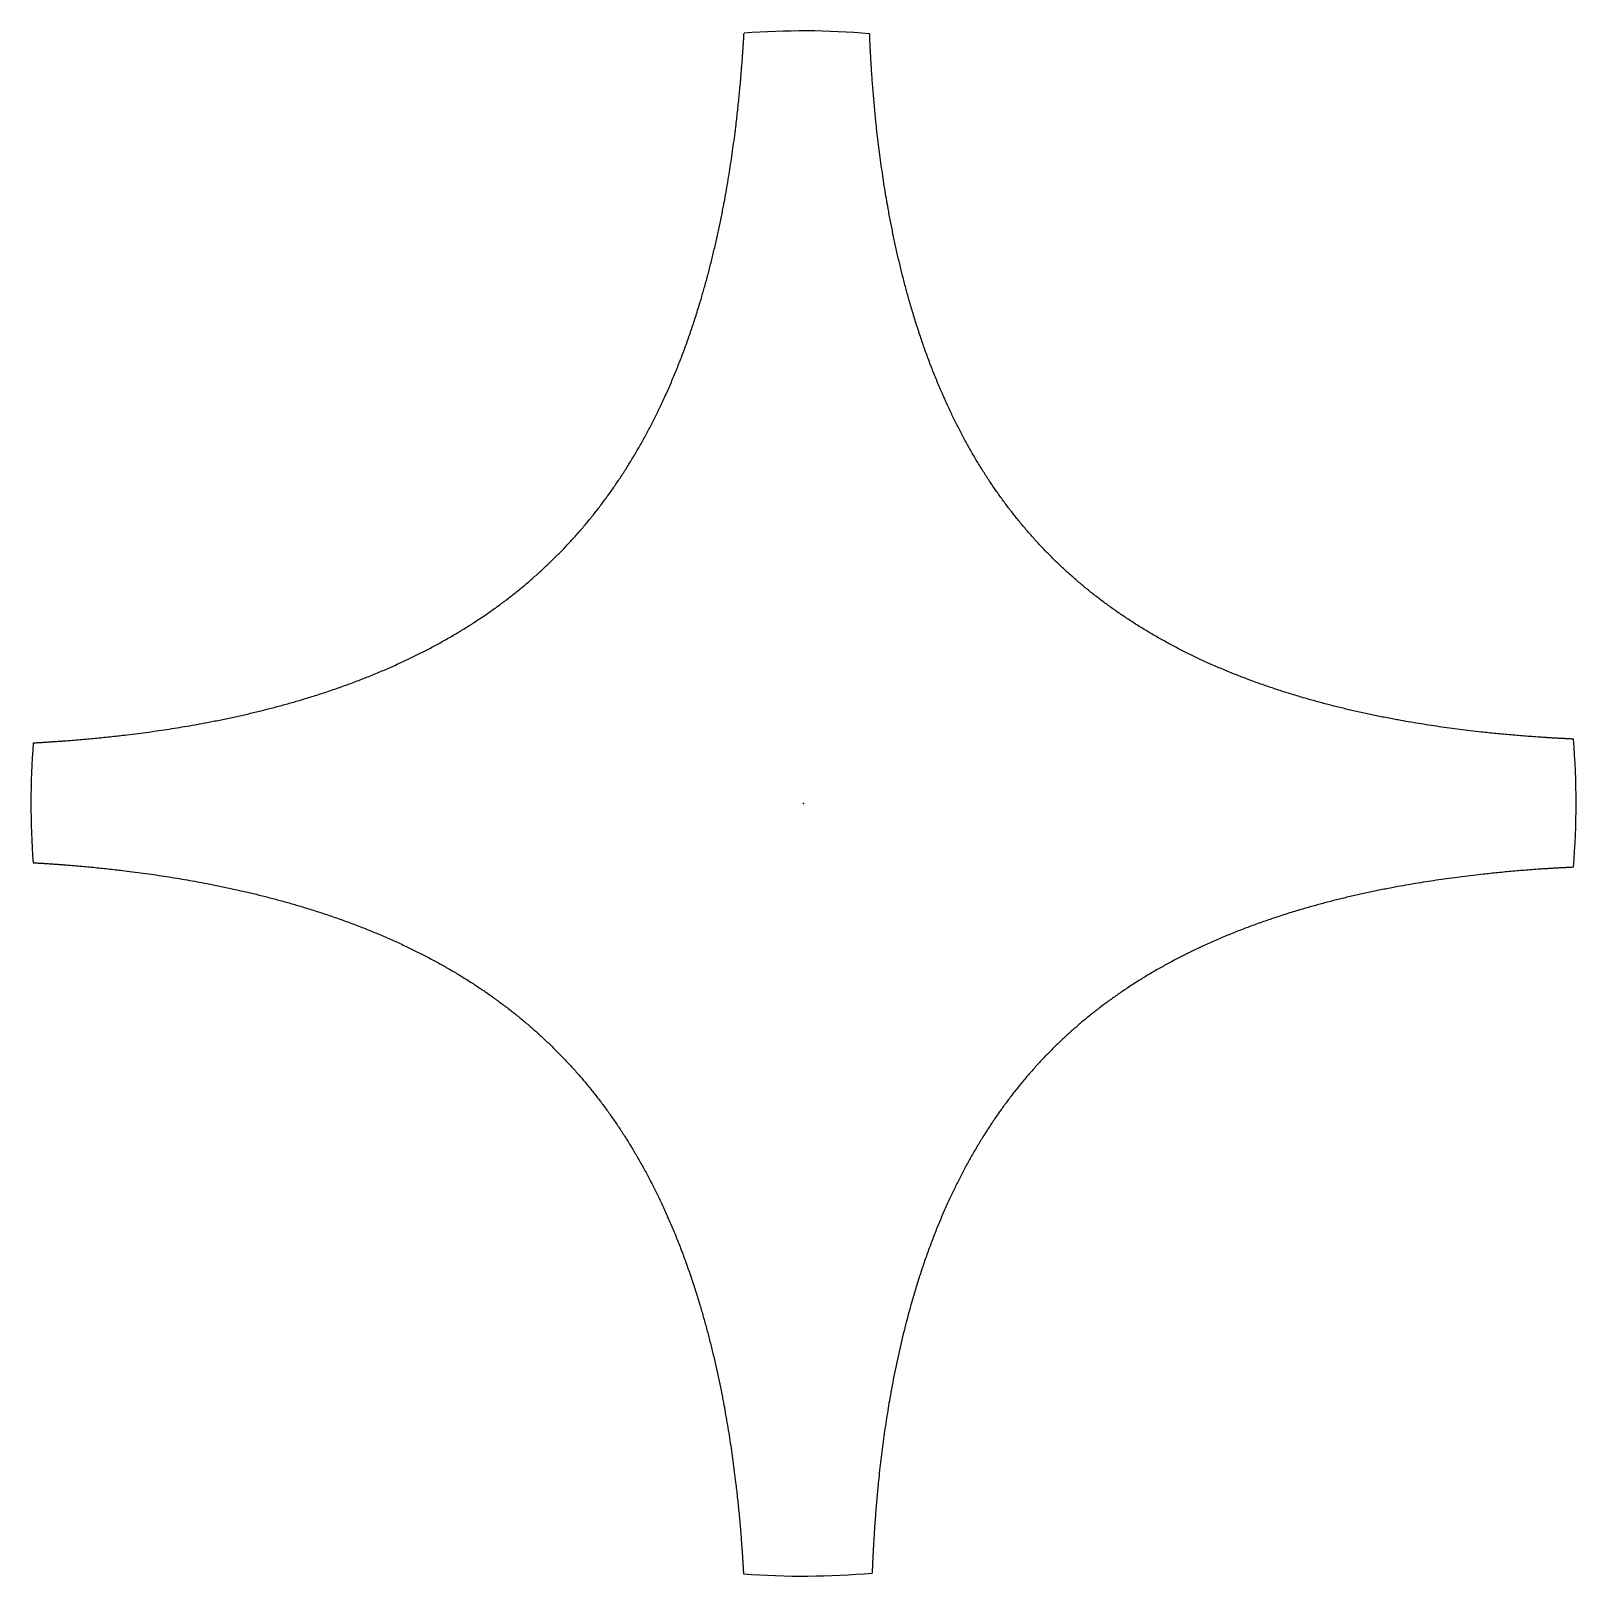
# Model space of a CAD drawing. Header units: centimetres. Extents: x -12.5 to 12.5, y -12.5 to 12.5.
import ezdxf

# ---------------------------------------------------------------- set-up
doc = ezdxf.new("R2010")
doc.units = ezdxf.units.CM
doc.header["$MEASUREMENT"] = 0
doc.layers.add('WiperBLade V2 v2_Sketch1', color=7, linetype='Continuous')

msp = doc.modelspace()

# ---------------------------------------------------------------- linework, layer by layer
at = {"layer": 'WiperBLade V2 v2_Sketch1'}
for start, end in [(85.0893, 94.4158), (355.2638, 4.7818), (175.4973, 184.3966), (265.5454, 275.0995)]:
    msp.add_arc((0, 0), 12.5, start, end, dxfattribs=at)
for points in [[(-12.461, 0.981), (-12.026, 1.005), (-11.172, 1.069), (-9.946, 1.22), (-8.42, 1.531), (-6.708, 2.116), (-5.209, 2.913), (-3.939, 3.941), (-2.909, 5.21), (-2.109, 6.708), (-1.521, 8.42), (-1.207, 9.946), (-1.053, 11.173), (-0.987, 12.027), (-0.962, 12.463)], [(12.456, 1.042), (12.019, 1.062), (11.163, 1.119), (9.934, 1.26), (8.407, 1.559), (6.696, 2.131), (5.202, 2.918), (3.941, 3.938), (2.924, 5.2), (2.141, 6.696), (1.575, 8.406), (1.28, 9.933), (1.143, 11.162), (1.088, 12.017), (1.07, 12.454)], [(-12.463, -0.958), (-12.027, -0.983), (-11.174, -1.05), (-9.947, -1.204), (-8.421, -1.519), (-6.709, -2.108), (-5.21, -2.909), (-3.941, -3.94), (-2.912, -5.209), (-2.112, -6.709), (-1.526, -8.421), (-1.213, -9.947), (-1.06, -11.173), (-0.995, -12.027), (-0.971, -12.462)], [(12.457, -1.032), (12.02, -1.052), (11.163, -1.111), (9.933, -1.253), (8.405, -1.553), (6.694, -2.126), (5.201, -2.914), (3.944, -3.935), (2.932, -5.197), (2.155, -6.693), (1.596, -8.404), (1.309, -9.93), (1.178, -11.159), (1.127, -12.014), (1.111, -12.451)]]:
    msp.add_open_spline(points, degree=5, dxfattribs=at)
msp.add_point((0, 0), dxfattribs=at)

doc.saveas('drawing.dxf')
